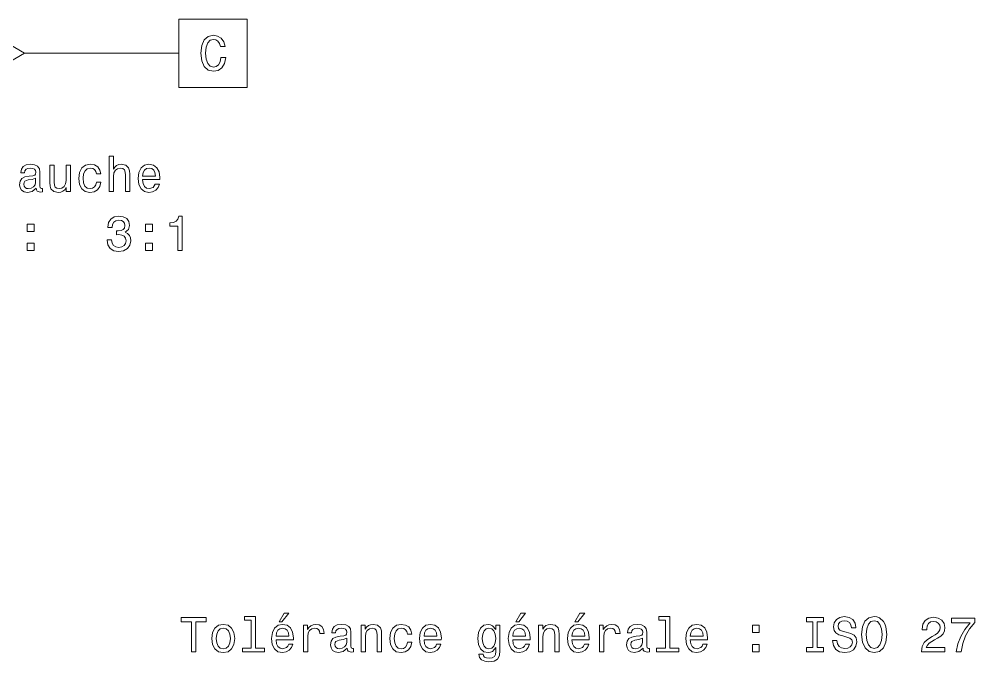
# Model space of a CAD drawing. Extents: x 0 to 420, y 0 to 297.
# Drawn here: x 214.9 to 313, y 75.8 to 141.7 of the extents above; entities that cross this region are included whole.
import ezdxf

# ---------------------------------------------------------------- set-up
doc = ezdxf.new("R2010")
doc.units = 0

msp = doc.modelspace()

# ---------------------------------------------------------------- linework, layer by layer
at = {"color": 7, "lineweight": 13, "ltscale": 0.396298}
msp.add_line((215.491791, 138.158066), (231.343719, 138.158066), dxfattribs=at)
at = {"color": 7, "lineweight": 13}
for points in [[(231.343719, 141.658066), (231.343719, 134.658066), (238.343719, 134.658066), (238.343719, 141.658066)], [(212.893723, 136.658066), (215.491791, 138.158066), (212.893723, 139.658066)], [(235.660721, 137.709229), (235.55986, 137.285599), (235.393433, 136.983002), (235.161438, 136.796402), (234.889114, 136.735886), (234.561295, 136.82666), (234.304092, 137.098984), (234.132629, 137.542801), (234.077148, 138.158066), (234.132629, 138.768295), (234.299057, 139.217148), (234.556259, 139.489487), (234.889114, 139.585312), (235.13118, 139.534866), (235.337952, 139.393661), (235.499344, 139.166718), (235.610291, 138.854034), (236.089401, 138.854034), (235.938095, 139.333145), (235.675858, 139.696259), (235.31778, 139.923203), (234.889114, 140.003891), (234.354523, 139.877808), (233.94603, 139.52478), (233.683777, 138.944809), (233.593002, 138.158066), (233.683777, 137.371323), (233.94603, 136.791351), (234.354523, 136.433289), (234.889114, 136.312256), (235.358124, 136.408066), (235.736374, 136.675369), (236.003662, 137.11412), (236.144867, 137.709229)], [(224.190659, 123.974068), (224.63446, 123.974068), (224.63446, 125.537468), (224.679855, 125.895538), (224.826111, 126.157784), (225.053055, 126.319168), (225.355652, 126.379684), (225.597717, 126.329254), (225.749023, 126.193085), (225.824661, 125.966141), (225.849884, 125.663551), (225.849884, 123.974068), (226.293686, 123.974068), (226.293686, 125.754326), (226.273514, 126.112396), (226.182739, 126.40995), (225.885178, 126.682281), (225.421204, 126.778099), (225.169037, 126.742798), (224.952179, 126.64698), (224.77063, 126.495682), (224.63446, 126.28891), (224.63446, 127.595108), (224.190659, 127.595108)], [(216.691376, 124.327095), (216.691376, 124.311966), (216.716599, 124.140495), (216.792252, 124.019455), (217.10997, 123.923637), (217.357086, 123.963982), (217.357086, 124.306923), (217.251175, 124.291794), (217.10997, 124.357353), (217.084747, 124.559082), (217.084747, 125.961098), (217.024231, 126.319168), (216.847717, 126.571327), (216.540085, 126.722626), (216.106369, 126.778099), (215.682739, 126.717583), (215.370056, 126.546112), (215.17337, 126.278824), (215.107803, 125.925797), (215.107803, 125.895538), (215.506226, 125.895538), (215.541519, 126.107353), (215.652481, 126.258652), (215.83403, 126.349426), (216.091232, 126.384727), (216.338348, 126.359512), (216.514862, 126.283867), (216.620773, 126.15274), (216.656082, 125.971184), (216.63591, 125.759369), (216.555206, 125.653465), (216.353485, 125.603027), (215.97525, 125.562683), (215.541519, 125.471909), (215.233887, 125.310524), (215.052338, 125.058365), (214.996857, 124.685165), (215.047287, 124.35231), (215.203629, 124.105194), (215.455795, 123.948853), (215.803772, 123.893379), (216.272797, 123.999283)], [(220.206512, 126.682281), (219.762711, 126.682281), (219.762711, 125.118881), (219.71228, 124.755768), (219.566025, 124.493523), (219.339081, 124.332138), (219.041519, 124.281708), (218.804489, 124.322052), (218.653198, 124.443085), (218.567459, 124.649857), (218.547287, 124.942368), (218.547287, 126.682281), (218.103485, 126.682281), (218.103485, 124.902023), (218.118622, 124.543953), (218.214432, 124.246399), (218.506943, 123.974068), (218.975967, 123.87825), (219.228119, 123.913551), (219.444977, 124.004326), (219.631577, 124.160667), (219.782883, 124.387611), (219.782883, 123.974068), (220.206512, 123.974068)], [(222.879425, 125.784584), (223.318176, 125.784584), (223.227402, 126.188042), (223.010544, 126.505768), (222.672638, 126.702454), (222.233887, 126.778099), (221.749741, 126.677238), (221.381577, 126.394814), (221.149597, 125.935883), (221.068909, 125.32061), (221.144547, 124.710381), (221.37149, 124.256485), (221.729568, 123.974068), (222.21875, 123.87825), (222.652466, 123.953896), (222.990372, 124.16571), (223.222351, 124.498566), (223.323227, 124.942368), (222.899597, 124.942368), (222.823944, 124.65995), (222.682739, 124.448128), (222.481003, 124.317009), (222.233887, 124.276665), (221.926254, 124.342224), (221.704346, 124.543953), (221.568176, 124.871765), (221.522797, 125.335739), (221.568176, 125.789627), (221.709396, 126.117439), (221.93634, 126.319168), (222.233887, 126.389771), (222.49614, 126.344383), (222.692825, 126.228394), (222.823944, 126.036751)], [(227.615005, 125.19957), (229.390228, 125.19957), (229.395264, 125.406342), (229.314575, 125.986313), (229.092682, 126.420036), (228.739655, 126.682281), (228.27063, 126.778099), (227.811691, 126.677238), (227.458664, 126.394814), (227.23172, 125.935883), (227.151031, 125.330696), (227.226685, 124.710381), (227.453629, 124.256485), (227.801605, 123.974068), (228.255493, 123.87825), (228.648865, 123.94381), (228.971634, 124.11528), (229.208664, 124.387611), (229.344833, 124.750725), (228.906067, 124.750725), (228.815292, 124.548996), (228.684174, 124.397697), (228.310974, 124.276665), (228.023514, 124.332138), (227.806656, 124.508652), (227.665436, 124.796112), (227.615005, 125.184441)], [(227.615005, 125.572769), (227.670486, 125.920753), (227.806656, 126.177956), (228.013428, 126.334297), (228.285767, 126.389771), (228.553055, 126.334297), (228.759827, 126.177956), (228.885895, 125.920753), (228.93129, 125.572769)], [(216.640945, 124.922195), (216.580429, 124.65995), (216.419052, 124.458214), (216.176971, 124.327095), (215.879425, 124.281708), (215.687775, 124.306923), (215.551605, 124.387611), (215.465881, 124.528824), (215.440659, 124.72551), (215.460831, 124.902023), (215.541519, 125.028099), (215.864288, 125.169312), (216.272797, 125.229828), (216.640945, 125.350868)], [(215.778564, 119.88401), (216.474518, 119.88401), (216.474518, 120.635452), (215.778564, 120.635452)], [(223.963715, 119.026665), (223.963715, 118.991356), (224.044403, 118.50721), (224.281433, 118.144096), (224.654633, 117.912109), (225.148865, 117.82637), (225.67337, 117.912109), (226.066742, 118.13401), (226.318909, 118.487038), (226.409683, 118.940926), (226.369324, 119.23848), (226.258377, 119.480553), (226.076828, 119.667152), (225.834747, 119.803322), (226.162567, 120.075653), (226.278549, 120.509369), (226.202911, 120.90274), (225.986053, 121.200294), (225.633026, 121.386894), (225.148865, 121.452454), (224.694977, 121.371765), (224.347, 121.149864), (224.120056, 120.796837), (224.044403, 120.327812), (224.044403, 120.292511), (224.493256, 120.292511), (224.5336, 120.61528), (224.664719, 120.847267), (224.876541, 120.98848), (225.174088, 121.03891), (225.43634, 120.998566), (225.627975, 120.892654), (225.743973, 120.721184), (225.789368, 120.489197), (225.743973, 120.242081), (225.62294, 120.075653), (225.411118, 119.974792), (225.123657, 119.944527), (224.926971, 119.94957), (224.926971, 119.551155), (225.174088, 119.561241), (225.491806, 119.515854), (225.728851, 119.394821), (225.870056, 119.198135), (225.920486, 118.940926), (225.865005, 118.648422), (225.71875, 118.431564), (225.486771, 118.295395), (225.179138, 118.250008), (224.861404, 118.300438), (224.629425, 118.451736), (224.48317, 118.69381), (224.427689, 119.026665)], [(227.922638, 119.88401), (228.618607, 119.88401), (228.618607, 120.635452), (227.922638, 120.635452)], [(231.215881, 117.927238), (231.674805, 117.927238), (231.674805, 121.452454), (231.331863, 121.452454), (231.241089, 121.144821), (231.05954, 120.938049), (230.78215, 120.817009), (230.398865, 120.776665), (230.398865, 120.418594), (231.215881, 120.418594)], [(215.778564, 117.927238), (216.474518, 117.927238), (216.474518, 118.67868), (215.778564, 118.67868)], [(227.922638, 117.927238), (228.618607, 117.927238), (228.618607, 118.67868), (227.922638, 118.67868)], [(238.7724, 80.049286), (238.7724, 77.174644), (237.859573, 77.174644), (237.859573, 76.801445), (240.123978, 76.801445), (240.123978, 77.174644), (239.216202, 77.174644), (239.216202, 80.422485), (238.076431, 80.422485), (238.076431, 80.049286)], [(241.621811, 79.877815), (241.919373, 79.877815), (242.620377, 80.735161), (242.126144, 80.735161)], [(265.910004, 79.877815), (266.20755, 79.877815), (266.908569, 80.735161), (266.414307, 80.735161)], [(271.982056, 79.877815), (272.279602, 79.877815), (272.980591, 80.735161), (272.486359, 80.735161)], [(281.276703, 80.049286), (281.276703, 77.174644), (280.363892, 77.174644), (280.363892, 76.801445), (282.628296, 76.801445), (282.628296, 77.174644), (281.72052, 77.174644), (281.72052, 80.422485), (280.58075, 80.422485), (280.58075, 80.049286)], [(232.629745, 76.801445), (233.093719, 76.801445), (233.093719, 79.877815), (234.152802, 79.877815), (234.152802, 80.301445), (231.565628, 80.301445), (231.565628, 79.877815), (232.629745, 79.877815)], [(234.722687, 78.15303), (234.803375, 77.537758), (235.03537, 77.083862), (235.403519, 76.801445), (235.897751, 76.705627), (236.386948, 76.801445), (236.755096, 77.078819), (236.987091, 77.532715), (237.07283, 78.15303), (236.987091, 78.768303), (236.755096, 79.227234), (236.386948, 79.504616), (235.897751, 79.605476), (235.403519, 79.504616), (235.03537, 79.222191), (234.803375, 78.768303)], [(241.314178, 78.026947), (243.089401, 78.026947), (243.094437, 78.233719), (243.013748, 78.81369), (242.79184, 79.247414), (242.438828, 79.509659), (241.969803, 79.605476), (241.510864, 79.504616), (241.157837, 79.222191), (240.930893, 78.76326), (240.850204, 78.158073), (240.925858, 77.537758), (241.152802, 77.083862), (241.500778, 76.801445), (241.954666, 76.705627), (242.348038, 76.771187), (242.670807, 76.942657), (242.907837, 77.214989), (243.044006, 77.578102), (242.605255, 77.578102), (242.514465, 77.376373), (242.383347, 77.225075), (242.010147, 77.104042), (241.722687, 77.159515), (241.505829, 77.336029), (241.364609, 77.623489), (241.314178, 78.011818)], [(244.128296, 76.801445), (244.572113, 76.801445), (244.572113, 78.349716), (244.617493, 78.722916), (244.753662, 78.990204), (244.975571, 79.151588), (245.273117, 79.207062), (245.49501, 79.171761), (245.661438, 79.0709), (245.762314, 78.899429), (245.797607, 78.667442), (246.24646, 78.667442), (246.185944, 79.075943), (246.019516, 79.368446), (245.742142, 79.54496), (245.363892, 79.605476), (245.106689, 79.565132), (244.884781, 79.464272), (244.688095, 79.292801), (244.531754, 79.060814), (244.531754, 79.509659), (244.128296, 79.509659)], [(248.606689, 77.154472), (248.606689, 77.139343), (248.631897, 76.967873), (248.70755, 76.846832), (249.025269, 76.751015), (249.2724, 76.791359), (249.2724, 77.1343), (249.166489, 77.119171), (249.025269, 77.184731), (249.000061, 77.386459), (249.000061, 78.788475), (248.939545, 79.146545), (248.763031, 79.398705), (248.455383, 79.550003), (248.021667, 79.605476), (247.598038, 79.54496), (247.28537, 79.373489), (247.088684, 79.106201), (247.023117, 78.753174), (247.023117, 78.722916), (247.421524, 78.722916), (247.456833, 78.934731), (247.56778, 79.086029), (247.749344, 79.176804), (248.006546, 79.212105), (248.253662, 79.18689), (248.430176, 79.111244), (248.536087, 78.980118), (248.571381, 78.798561), (248.551208, 78.586746), (248.47052, 78.480843), (248.268799, 78.430405), (247.890549, 78.39006), (247.456833, 78.299286), (247.1492, 78.137901), (246.967636, 77.885742), (246.91217, 77.512543), (246.962601, 77.179688), (247.118942, 76.932571), (247.371094, 76.77623), (247.719086, 76.720757), (248.188095, 76.82666)], [(250.03392, 76.801445), (250.477722, 76.801445), (250.477722, 78.364845), (250.523117, 78.722916), (250.669373, 78.985161), (250.896317, 79.146545), (251.198914, 79.207062), (251.440979, 79.156631), (251.592285, 79.020462), (251.667923, 78.793518), (251.693146, 78.490929), (251.693146, 76.801445), (252.136948, 76.801445), (252.136948, 78.581703), (252.116776, 78.939774), (252.026001, 79.237328), (251.728455, 79.509659), (251.264465, 79.605476), (251.007263, 79.570175), (250.790405, 79.474358), (250.603806, 79.312973), (250.45755, 79.096115), (250.45755, 79.509659), (250.03392, 79.509659)], [(254.794724, 78.611961), (255.23349, 78.611961), (255.142715, 79.015419), (254.925858, 79.333145), (254.587952, 79.529831), (254.1492, 79.605476), (253.665039, 79.504616), (253.29689, 79.222191), (253.064911, 78.76326), (252.984207, 78.147987), (253.05986, 77.537758), (253.286804, 77.083862), (253.644867, 76.801445), (254.134064, 76.705627), (254.56778, 76.781273), (254.905685, 76.993088), (255.137665, 77.325943), (255.238525, 77.769745), (254.814911, 77.769745), (254.739258, 77.487328), (254.598038, 77.275505), (254.396317, 77.144386), (254.1492, 77.104042), (253.841553, 77.169601), (253.619659, 77.37133), (253.48349, 77.699142), (253.438095, 78.163116), (253.48349, 78.617004), (253.624695, 78.944817), (253.851654, 79.146545), (254.1492, 79.217148), (254.411438, 79.171761), (254.608124, 79.055771), (254.739258, 78.864128)], [(256.494293, 78.026947), (258.269501, 78.026947), (258.274567, 78.233719), (258.193878, 78.81369), (257.971954, 79.247414), (257.618927, 79.509659), (257.149902, 79.605476), (256.690979, 79.504616), (256.337952, 79.222191), (256.111023, 78.76326), (256.030334, 78.158073), (256.105957, 77.537758), (256.332916, 77.083862), (256.680908, 76.801445), (257.134796, 76.705627), (257.528168, 76.771187), (257.850922, 76.942657), (258.087952, 77.214989), (258.224121, 77.578102), (257.78537, 77.578102), (257.69458, 77.376373), (257.563477, 77.225075), (257.190247, 77.104042), (256.902802, 77.159515), (256.685944, 77.336029), (256.544739, 77.623489), (256.494293, 78.011818)], [(264.286072, 76.922485), (264.286072, 79.509659), (263.862457, 79.509659), (263.862457, 79.0709), (263.514465, 79.469315), (263.302643, 79.570175), (263.065613, 79.605476), (262.636932, 79.504616), (262.304077, 79.222191), (262.087219, 78.768303), (262.011597, 78.158073), (262.087219, 77.542801), (262.304077, 77.088905), (262.636932, 76.801445), (263.065613, 76.705627), (263.307709, 76.740929), (263.50943, 76.831703), (263.862457, 77.214989), (263.862457, 76.831703), (263.822113, 76.529114), (263.711151, 76.312248), (263.499329, 76.186172), (263.18161, 76.140785), (262.904236, 76.171043), (262.70755, 76.246689), (262.591553, 76.377815), (262.556244, 76.554329), (262.127594, 76.554329), (262.127594, 76.534157), (262.193146, 76.211388), (262.394867, 75.969315), (262.717651, 75.812973), (263.156403, 75.7575), (263.680908, 75.833145), (264.02887, 76.04496), (264.225555, 76.413116)], [(265.602356, 78.026947), (267.377563, 78.026947), (267.382629, 78.233719), (267.301941, 78.81369), (267.080017, 79.247414), (266.72699, 79.509659), (266.257996, 79.605476), (265.799042, 79.504616), (265.446014, 79.222191), (265.219086, 78.76326), (265.138397, 78.158073), (265.21405, 77.537758), (265.440979, 77.083862), (265.788971, 76.801445), (266.242859, 76.705627), (266.63623, 76.771187), (266.958984, 76.942657), (267.196014, 77.214989), (267.332184, 77.578102), (266.893433, 77.578102), (266.802643, 77.376373), (266.671539, 77.225075), (266.29834, 77.104042), (266.010864, 77.159515), (265.794006, 77.336029), (265.652802, 77.623489), (265.602356, 78.011818)], [(268.250061, 76.801445), (268.693848, 76.801445), (268.693848, 78.364845), (268.739258, 78.722916), (268.885498, 78.985161), (269.112457, 79.146545), (269.415039, 79.207062), (269.657104, 79.156631), (269.808411, 79.020462), (269.884064, 78.793518), (269.909271, 78.490929), (269.909271, 76.801445), (270.353088, 76.801445), (270.353088, 78.581703), (270.332916, 78.939774), (270.242126, 79.237328), (269.94458, 79.509659), (269.480591, 79.605476), (269.223389, 79.570175), (269.006531, 79.474358), (268.819946, 79.312973), (268.673676, 79.096115), (268.673676, 79.509659), (268.250061, 79.509659)], [(271.674408, 78.026947), (273.449615, 78.026947), (273.454651, 78.233719), (273.373962, 78.81369), (273.152069, 79.247414), (272.799042, 79.509659), (272.330017, 79.605476), (271.871094, 79.504616), (271.518066, 79.222191), (271.291138, 78.76326), (271.210419, 78.158073), (271.286072, 77.537758), (271.513031, 77.083862), (271.861023, 76.801445), (272.31488, 76.705627), (272.708282, 76.771187), (273.031036, 76.942657), (273.268066, 77.214989), (273.404236, 77.578102), (272.965485, 77.578102), (272.874695, 77.376373), (272.743561, 77.225075), (272.370361, 77.104042), (272.082916, 77.159515), (271.866058, 77.336029), (271.724854, 77.623489), (271.674408, 78.011818)], [(274.488525, 76.801445), (274.932343, 76.801445), (274.932343, 78.349716), (274.977722, 78.722916), (275.113892, 78.990204), (275.335785, 79.151588), (275.633331, 79.207062), (275.855255, 79.171761), (276.021667, 79.0709), (276.122528, 78.899429), (276.157837, 78.667442), (276.606689, 78.667442), (276.546173, 79.075943), (276.37973, 79.368446), (276.102356, 79.54496), (275.724121, 79.605476), (275.466919, 79.565132), (275.244995, 79.464272), (275.04834, 79.292801), (274.891998, 79.060814), (274.891998, 79.509659), (274.488525, 79.509659)], [(278.966919, 77.154472), (278.966919, 77.139343), (278.992126, 76.967873), (279.06778, 76.846832), (279.385498, 76.751015), (279.632629, 76.791359), (279.632629, 77.1343), (279.526703, 77.119171), (279.385498, 77.184731), (279.360291, 77.386459), (279.360291, 78.788475), (279.299774, 79.146545), (279.12326, 79.398705), (278.815613, 79.550003), (278.381897, 79.605476), (277.958252, 79.54496), (277.645599, 79.373489), (277.448914, 79.106201), (277.383331, 78.753174), (277.383331, 78.722916), (277.781738, 78.722916), (277.817047, 78.934731), (277.928009, 79.086029), (278.109558, 79.176804), (278.36676, 79.212105), (278.613892, 79.18689), (278.790405, 79.111244), (278.896301, 78.980118), (278.93161, 78.798561), (278.911438, 78.586746), (278.83075, 78.480843), (278.629028, 78.430405), (278.250763, 78.39006), (277.817047, 78.299286), (277.50943, 78.137901), (277.327881, 77.885742), (277.2724, 77.512543), (277.322815, 77.179688), (277.479156, 76.932571), (277.731323, 76.77623), (278.079315, 76.720757), (278.54834, 76.82666)], [(283.818481, 78.026947), (285.593719, 78.026947), (285.598755, 78.233719), (285.518066, 78.81369), (285.296173, 79.247414), (284.943146, 79.509659), (284.474121, 79.605476), (284.015198, 79.504616), (283.66217, 79.222191), (283.435211, 78.76326), (283.354523, 78.158073), (283.430176, 77.537758), (283.657104, 77.083862), (284.005096, 76.801445), (284.458984, 76.705627), (284.852356, 76.771187), (285.17511, 76.942657), (285.41217, 77.214989), (285.54834, 77.578102), (285.109558, 77.578102), (285.018799, 77.376373), (284.887665, 77.225075), (284.514465, 77.104042), (284.22699, 77.159515), (284.010132, 77.336029), (283.868927, 77.623489), (283.818481, 78.011818)], [(290.198181, 78.758217), (290.894135, 78.758217), (290.894135, 79.509659), (290.198181, 79.509659)], [(296.38623, 77.225075), (295.740692, 77.225075), (295.740692, 76.801445), (297.495728, 76.801445), (297.495728, 77.225075), (296.850189, 77.225075), (296.850189, 79.877815), (297.495728, 79.877815), (297.495728, 80.301445), (295.740692, 80.301445), (295.740692, 79.877815), (296.38623, 79.877815)], [(298.857391, 77.956345), (298.398468, 77.956345), (298.499329, 77.421761), (298.751495, 77.028389), (299.139832, 76.791359), (299.664307, 76.705627), (300.183777, 76.786316), (300.572083, 77.008217), (300.819214, 77.356201), (300.909973, 77.815132), (300.834351, 78.228676), (300.622528, 78.495972), (300.279602, 78.672485), (299.820648, 78.803604), (299.427277, 78.899429), (299.170074, 79.010376), (299.023834, 79.171761), (298.978424, 79.42392), (299.023834, 79.650871), (299.154938, 79.822342), (299.356689, 79.938332), (299.634064, 79.978676), (299.916473, 79.928246), (300.138367, 79.792076), (300.284637, 79.565132), (300.355225, 79.2575), (300.814178, 79.2575), (300.814178, 79.267586), (300.733459, 79.741646), (300.49646, 80.094673), (300.12323, 80.316574), (299.618927, 80.39222), (299.165039, 80.316574), (298.812012, 80.104759), (298.585052, 79.776947), (298.504364, 79.353317), (298.569946, 78.975075), (298.761566, 78.717873), (299.064178, 78.546402), (299.477722, 78.415276), (299.88623, 78.299286), (300.193848, 78.188332), (300.380463, 78.026947), (300.446014, 77.764702), (300.385498, 77.497414), (300.229156, 77.295685), (299.992126, 77.169601), (299.684479, 77.129257), (299.341553, 77.184731), (299.079285, 77.346115), (298.912872, 77.60836)], [(301.394135, 78.551445), (301.484924, 77.764702), (301.747162, 77.184731), (302.15567, 76.82666), (302.690247, 76.705627), (303.219788, 76.82666), (303.633331, 77.184731), (303.890533, 77.764702), (303.986359, 78.551445), (303.890533, 79.333145), (303.779602, 79.650871), (303.633331, 79.913116), (303.219788, 80.271187), (302.967621, 80.361961), (302.690247, 80.397263), (302.150635, 80.271187), (301.742126, 79.918159), (301.484924, 79.338188)], [(301.878296, 78.551445), (301.933777, 79.161674), (302.100189, 79.610519), (302.357391, 79.882858), (302.690247, 79.978676), (303.018066, 79.882858), (303.275269, 79.605476), (303.441711, 79.156631), (303.502197, 78.551445), (303.441711, 77.941216), (303.275269, 77.492371), (303.018066, 77.220032), (302.690247, 77.129257), (302.357391, 77.220032), (302.100189, 77.492371), (301.933777, 77.936172)], [(307.531738, 76.801445), (309.937378, 76.801445), (309.937378, 77.235161), (308.036072, 77.235161), (308.141998, 77.472191), (308.323547, 77.668877), (308.883331, 78.026947), (309.180908, 78.178246), (309.513733, 78.395103), (309.750793, 78.647263), (309.886963, 78.944817), (309.937378, 79.282715), (309.851624, 79.706345), (309.614624, 80.0392), (309.251495, 80.251015), (308.782471, 80.32666), (308.29834, 80.240929), (307.930176, 80.003891), (307.693146, 79.625656), (307.612457, 79.126373), (307.612457, 79.055771), (308.071381, 79.055771), (308.071381, 79.096115), (308.11676, 79.439056), (308.25293, 79.691216), (308.469788, 79.8526), (308.757263, 79.908073), (309.049774, 79.857643), (309.266632, 79.73156), (309.407837, 79.534874), (309.458252, 79.287758), (309.422974, 79.055771), (309.327148, 78.859085), (309.165771, 78.687614), (308.943848, 78.536316), (308.646301, 78.374931), (308.152069, 78.062248), (307.804077, 77.729401), (307.597321, 77.325943), (307.531738, 76.816574)], [(311.097321, 76.801445), (311.606689, 76.801445), (311.773132, 77.633575), (312.065613, 78.410233), (312.479156, 79.131416), (313.018799, 79.807205), (313.018799, 80.2258), (310.618225, 80.2258), (310.618225, 79.766861), (312.534637, 79.766861), (311.979889, 79.086029), (311.56131, 78.374931), (311.268799, 77.618446)], [(235.176575, 78.158073), (235.221954, 78.611961), (235.363174, 78.939774), (235.590118, 79.141502), (235.897751, 79.212105), (236.200348, 79.141502), (236.427292, 78.944817), (236.568497, 78.611961), (236.618942, 78.158073), (236.568497, 77.699142), (236.427292, 77.366287), (236.200348, 77.164558), (235.897751, 77.098999), (235.590118, 77.164558), (235.363174, 77.366287), (235.221954, 77.699142)], [(241.314178, 78.400146), (241.369659, 78.748131), (241.505829, 79.005333), (241.712601, 79.161674), (241.984924, 79.217148), (242.252228, 79.161674), (242.459, 79.005333), (242.585068, 78.748131), (242.630463, 78.400146)], [(256.494293, 78.400146), (256.549774, 78.748131), (256.685944, 79.005333), (256.8927, 79.161674), (257.165039, 79.217148), (257.432343, 79.161674), (257.639099, 79.005333), (257.765198, 78.748131), (257.810577, 78.400146)], [(262.47052, 78.158073), (262.5159, 78.606918), (262.652069, 78.939774), (262.863892, 79.136459), (263.146301, 79.207062), (263.443848, 79.136459), (263.665771, 78.939774), (263.801941, 78.606918), (263.852356, 78.158073), (263.801941, 77.699142), (263.665771, 77.37133), (263.443848, 77.169601), (263.146301, 77.104042), (262.863892, 77.169601), (262.652069, 77.37133), (262.5159, 77.704185)], [(265.602356, 78.400146), (265.657837, 78.748131), (265.794006, 79.005333), (266.000793, 79.161674), (266.273102, 79.217148), (266.540405, 79.161674), (266.747192, 79.005333), (266.87326, 78.748131), (266.91864, 78.400146)], [(271.674408, 78.400146), (271.729889, 78.748131), (271.866058, 79.005333), (272.072815, 79.161674), (272.345154, 79.217148), (272.612457, 79.161674), (272.819214, 79.005333), (272.945313, 78.748131), (272.990692, 78.400146)], [(283.818481, 78.400146), (283.873962, 78.748131), (284.010132, 79.005333), (284.216919, 79.161674), (284.489258, 79.217148), (284.756531, 79.161674), (284.963318, 79.005333), (285.089386, 78.748131), (285.134766, 78.400146)], [(248.556259, 77.749573), (248.495743, 77.487328), (248.334351, 77.285591), (248.092285, 77.154472), (247.794724, 77.109085), (247.603088, 77.1343), (247.466919, 77.214989), (247.38118, 77.356201), (247.355972, 77.552887), (247.376144, 77.729401), (247.456833, 77.855476), (247.779602, 77.996689), (248.188095, 78.057205), (248.556259, 78.178246)], [(278.916473, 77.749573), (278.855957, 77.487328), (278.69458, 77.285591), (278.452515, 77.154472), (278.154968, 77.109085), (277.963318, 77.1343), (277.827148, 77.214989), (277.741394, 77.356201), (277.716187, 77.552887), (277.736359, 77.729401), (277.817047, 77.855476), (278.139832, 77.996689), (278.54834, 78.057205), (278.916473, 78.178246)], [(290.198181, 76.801445), (290.894135, 76.801445), (290.894135, 77.552887), (290.198181, 77.552887)]]:
    msp.add_lwpolyline(points, close=True, dxfattribs=at)

doc.saveas('drawing.dxf')
